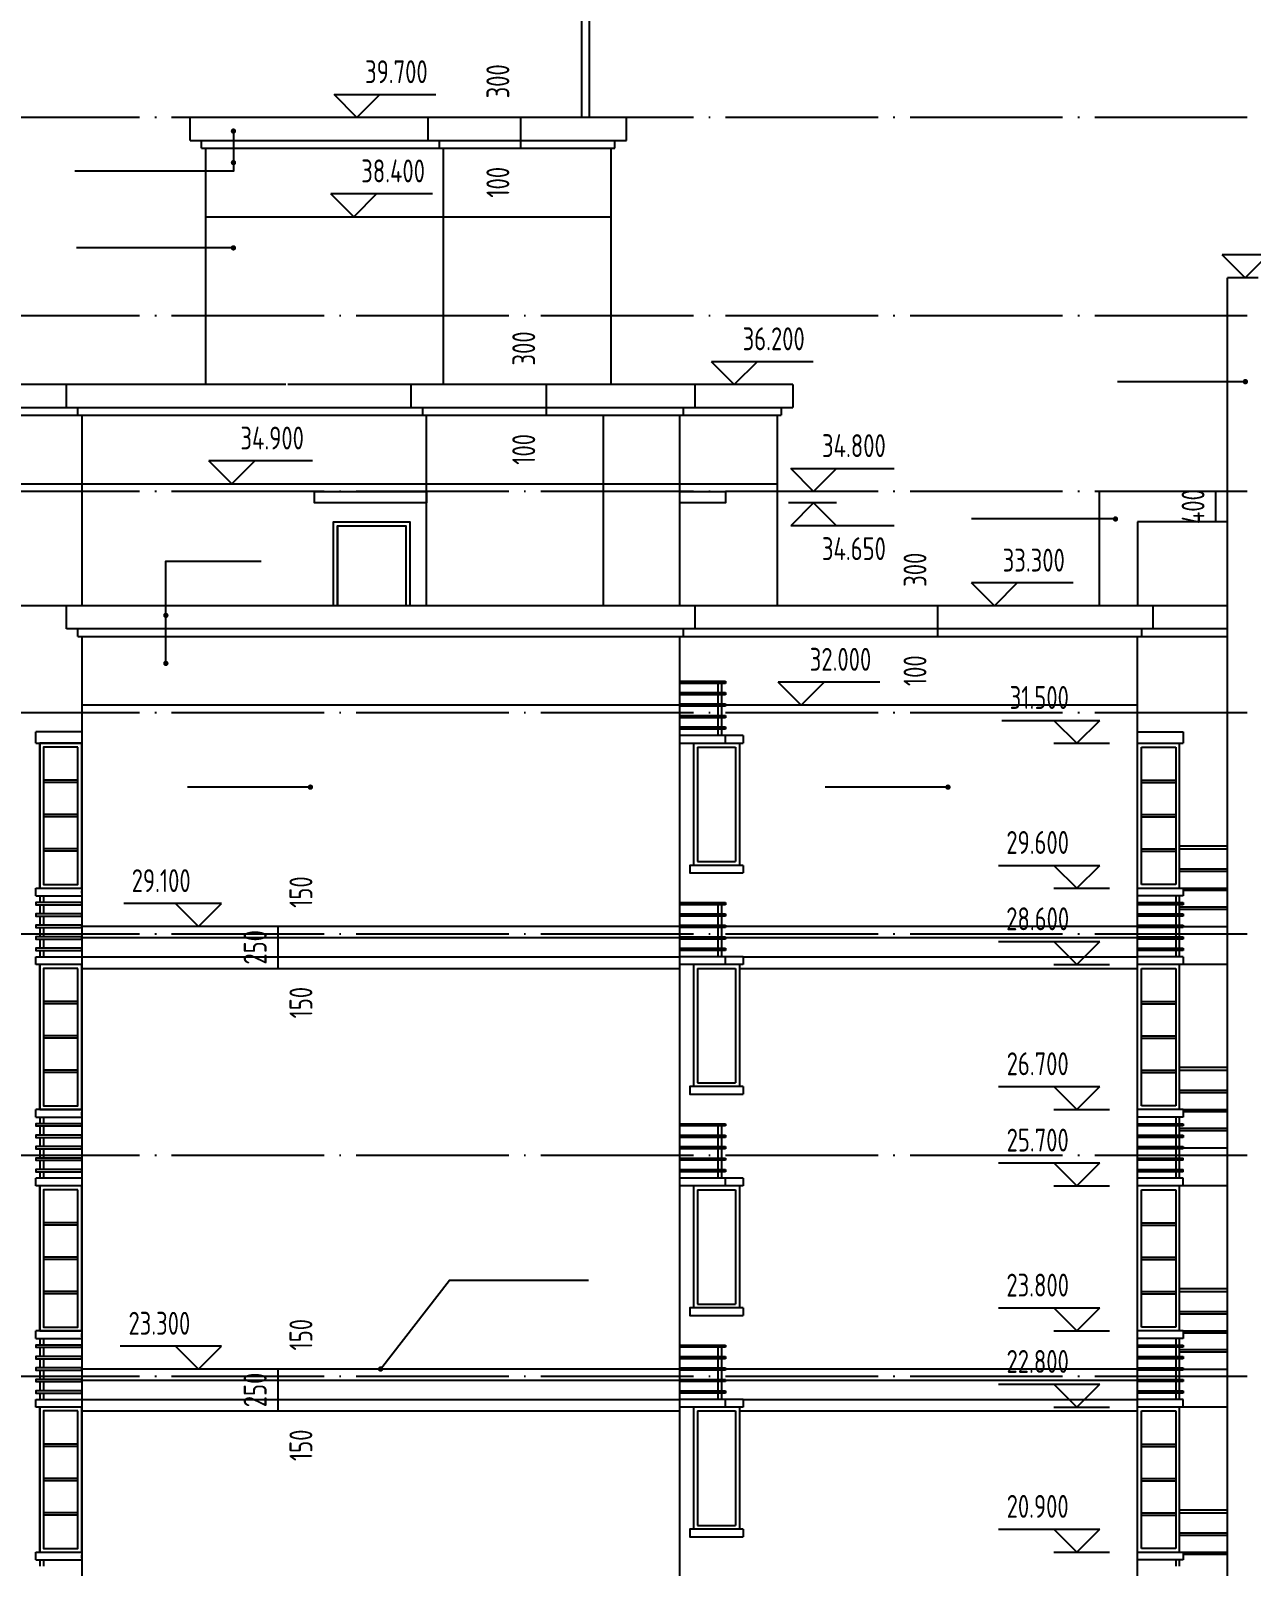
# Model space of a CAD drawing. Extents: x -726032 to 135930, y -151624 to 587044.
# Drawn here: x -468208 to -452208, y 245408 to 265529 of the extents above; entities that cross this region are included whole.
import ezdxf
from ezdxf.enums import TextEntityAlignment as Align

# ---------------------------------------------------------------- set-up
doc = ezdxf.new("R2010")
doc.units = 0
doc.header["$LTSCALE"] = 1000
doc.header["$MEASUREMENT"] = 0
doc.linetypes.add('DOTE', pattern=[2.42, 2, -0.2, 0.02, -0.2])
doc.layers.get('0').update_dxf_attribs({"linetype": 'CONTINUOUS'})
doc.layers.get('DEFPOINTS').update_dxf_attribs({"color": 1, "linetype": 'CONTINUOUS'})
for name, color, linetype in [('DOTE', 8, 'DOTE'), ('PUB_DIM', 245, 'CONTINUOUS'), ('WINDOW', 155, 'CONTINUOUS'), ('引线', 213, 'CONTINUOUS'), ('栏杆', 126, 'CONTINUOUS'), ('装饰线', 252, 'CONTINUOUS')]:
    doc.layers.add(name, color=color, linetype=linetype)
doc.styles.add('DIM_FONT', font='isocp.shx', dxfattribs={"width": 0.8})
doc.dimstyles.new('AXIS', dxfattribs={"dimtxt": 300, "dimasz": 1, "dimexe": 250, "dimexo": 300, "dimgap": 150, "dimtad": 1, "dimdec": 0, "dimzin": 0, "dimdsep": 46, "dimtxsty": 'DIM_FONT', "dimcen": 0.09, "dimse1": 1, "dimse2": 1, "dimclrt": 142, "dimadec": 0, "dimazin": 0, "dimtfac": 1, "dimtdec": 0, "dimtix": 1, "dimtmove": 2, "dimatfit": 3, "dimfxl": 1, "dimtolj": 1, "dimtzin": 0, "dimarcsym": 0})

# ---------------------------------------------------------------- blocks, each defined once
blk = doc.blocks.new('*D2894')
at = {"layer": 'DEFPOINTS', "color": 0, "transparency": 16777216}
for p in [(-464966, 253643), (-463966, 253643), (-463966, 253393)]:
    blk.add_point(p, dxfattribs=at)
at = {"layer": 'PUB_DIM', "color": 0, "lineweight": -2, "transparency": 16777216}
for p, q in [((-464966, 253644), (-464966, 253645)), ((-464966, 253393), (-464966, 253643)), ((-464966, 253392), (-464966, 253391))]:
    blk.add_line(p, q, dxfattribs=at)
at = {"layer": 'PUB_DIM', "color": 0, "transparency": 16777216}
for points in [[(-464967, 253644), (-464966, 253644), (-464966, 253643)], [(-464967, 253392), (-464966, 253392), (-464966, 253393)]]:
    blk.add_solid(points, dxfattribs=at)
at = {"layer": 'PUB_DIM', "color": 142, "transparency": 16777216, "insert": (-465266, 253518), "char_height": 300, "attachment_point": 5, "rotation": 90, "style": 'DIM_FONT'}
blk.add_mtext('\\A1;250', dxfattribs=at)
blk = doc.blocks.new('*D2895')
at = {"layer": 'DEFPOINTS', "color": 0, "transparency": 16777216}
for p in [(-464966, 253393), (-463966, 253393), (-463966, 253243)]:
    blk.add_point(p, dxfattribs=at)
at = {"layer": 'PUB_DIM', "color": 0, "lineweight": -2, "transparency": 16777216}
for p, q in [((-464966, 253394), (-464966, 253395)), ((-464966, 253243), (-464966, 253393)), ((-464966, 253242), (-464966, 253241))]:
    blk.add_line(p, q, dxfattribs=at)
at = {"layer": 'PUB_DIM', "color": 0, "transparency": 16777216}
for points in [[(-464967, 253394), (-464966, 253394), (-464966, 253393)], [(-464967, 253242), (-464966, 253242), (-464966, 253243)]]:
    blk.add_solid(points, dxfattribs=at)
at = {"layer": 'PUB_DIM', "color": 142, "transparency": 16777216, "insert": (-464666, 252793), "char_height": 300, "attachment_point": 5, "rotation": 90, "style": 'DIM_FONT'}
blk.add_mtext('\\A1;150', dxfattribs=at)
blk = doc.blocks.new('*D2896')
at = {"layer": 'DEFPOINTS', "color": 0, "transparency": 16777216}
for p in [(-464966, 253793), (-463966, 253793), (-463966, 253643)]:
    blk.add_point(p, dxfattribs=at)
at = {"layer": 'PUB_DIM', "color": 0, "lineweight": -2, "transparency": 16777216}
for p, q in [((-464966, 253794), (-464966, 253795)), ((-464966, 253643), (-464966, 253793)), ((-464966, 253642), (-464966, 253641))]:
    blk.add_line(p, q, dxfattribs=at)
at = {"layer": 'PUB_DIM', "color": 0, "transparency": 16777216}
for points in [[(-464967, 253794), (-464966, 253794), (-464966, 253793)], [(-464967, 253642), (-464966, 253642), (-464966, 253643)]]:
    blk.add_solid(points, dxfattribs=at)
at = {"layer": 'PUB_DIM', "color": 142, "transparency": 16777216, "insert": (-464666, 254242), "char_height": 300, "attachment_point": 5, "rotation": 90, "style": 'DIM_FONT'}
blk.add_mtext('\\A1;150', dxfattribs=at)
blk = doc.blocks.new('*D2897')
at = {"layer": 'DEFPOINTS', "color": 0, "transparency": 16777216}
for p in [(-464966, 247993), (-463966, 247993), (-463966, 247843)]:
    blk.add_point(p, dxfattribs=at)
at = {"layer": 'PUB_DIM', "color": 0, "lineweight": -2, "transparency": 16777216}
for p, q in [((-464966, 247994), (-464966, 247995)), ((-464966, 247843), (-464966, 247993)), ((-464966, 247842), (-464966, 247841))]:
    blk.add_line(p, q, dxfattribs=at)
at = {"layer": 'PUB_DIM', "color": 0, "transparency": 16777216}
for points in [[(-464967, 247994), (-464966, 247994), (-464966, 247993)], [(-464967, 247842), (-464966, 247842), (-464966, 247843)]]:
    blk.add_solid(points, dxfattribs=at)
at = {"layer": 'PUB_DIM', "color": 142, "transparency": 16777216, "insert": (-464666, 248442), "char_height": 300, "attachment_point": 5, "rotation": 90, "style": 'DIM_FONT'}
blk.add_mtext('\\A1;150', dxfattribs=at)
blk = doc.blocks.new('*D2898')
at = {"layer": 'DEFPOINTS', "color": 0, "transparency": 16777216}
for p in [(-464966, 247593), (-463966, 247593), (-463966, 247443)]:
    blk.add_point(p, dxfattribs=at)
at = {"layer": 'PUB_DIM', "color": 0, "lineweight": -2, "transparency": 16777216}
for p, q in [((-464966, 247594), (-464966, 247595)), ((-464966, 247443), (-464966, 247593)), ((-464966, 247442), (-464966, 247441))]:
    blk.add_line(p, q, dxfattribs=at)
at = {"layer": 'PUB_DIM', "color": 0, "transparency": 16777216}
for points in [[(-464967, 247594), (-464966, 247594), (-464966, 247593)], [(-464967, 247442), (-464966, 247442), (-464966, 247443)]]:
    blk.add_solid(points, dxfattribs=at)
at = {"layer": 'PUB_DIM', "color": 142, "transparency": 16777216, "insert": (-464666, 246993), "char_height": 300, "attachment_point": 5, "rotation": 90, "style": 'DIM_FONT'}
blk.add_mtext('\\A1;150', dxfattribs=at)
blk = doc.blocks.new('*D2899')
at = {"layer": 'DEFPOINTS', "color": 0, "transparency": 16777216}
for p in [(-464966, 247843), (-463966, 247843), (-463966, 247593)]:
    blk.add_point(p, dxfattribs=at)
at = {"layer": 'PUB_DIM', "color": 0, "lineweight": -2, "transparency": 16777216}
for p, q in [((-464966, 247844), (-464966, 247845)), ((-464966, 247593), (-464966, 247843)), ((-464966, 247592), (-464966, 247591))]:
    blk.add_line(p, q, dxfattribs=at)
at = {"layer": 'PUB_DIM', "color": 0, "transparency": 16777216}
for points in [[(-464967, 247844), (-464966, 247844), (-464966, 247843)], [(-464967, 247592), (-464966, 247592), (-464966, 247593)]]:
    blk.add_solid(points, dxfattribs=at)
at = {"layer": 'PUB_DIM', "color": 142, "transparency": 16777216, "insert": (-465266, 247718), "char_height": 300, "attachment_point": 5, "rotation": 90, "style": 'DIM_FONT'}
blk.add_mtext('\\A1;250', dxfattribs=at)
blk = doc.blocks.new('*D3116')
at = {"layer": 'DEFPOINTS', "color": 0, "transparency": 16777216}
for p in [(-457316, 257693), (-457316, 257593), (-456316, 257693)]:
    blk.add_point(p, dxfattribs=at)
at = {"layer": 'PUB_DIM', "color": 0, "lineweight": -2, "transparency": 16777216}
for p, q in [((-456316, 257694), (-456316, 257695)), ((-456316, 257593), (-456316, 257693)), ((-456316, 257592), (-456316, 257591))]:
    blk.add_line(p, q, dxfattribs=at)
at = {"layer": 'PUB_DIM', "color": 0, "transparency": 16777216}
for points in [[(-456316, 257694), (-456316, 257694), (-456316, 257693)], [(-456316, 257592), (-456316, 257592), (-456316, 257593)]]:
    blk.add_solid(points, dxfattribs=at)
at = {"layer": 'PUB_DIM', "color": 142, "transparency": 16777216, "insert": (-456616, 257143), "char_height": 300, "attachment_point": 5, "rotation": 90, "style": 'DIM_FONT'}
blk.add_mtext('\\A1;100', dxfattribs=at)
blk = doc.blocks.new('*D3117')
at = {"layer": 'DEFPOINTS', "color": 0, "transparency": 16777216}
for p in [(-457316, 257993), (-456316, 257993), (-457316, 257693)]:
    blk.add_point(p, dxfattribs=at)
at = {"layer": 'PUB_DIM', "color": 0, "lineweight": -2, "transparency": 16777216}
for p, q in [((-456316, 257994), (-456316, 257995)), ((-456316, 257693), (-456316, 257993)), ((-456316, 257692), (-456316, 257691))]:
    blk.add_line(p, q, dxfattribs=at)
at = {"layer": 'PUB_DIM', "color": 0, "transparency": 16777216}
for points in [[(-456316, 257994), (-456316, 257994), (-456316, 257993)], [(-456316, 257692), (-456316, 257692), (-456316, 257693)]]:
    blk.add_solid(points, dxfattribs=at)
at = {"layer": 'PUB_DIM', "color": 142, "transparency": 16777216, "insert": (-456616, 258466), "char_height": 300, "attachment_point": 5, "rotation": 90, "style": 'DIM_FONT'}
blk.add_mtext('\\A1;300', dxfattribs=at)
blk = doc.blocks.new('*D3118')
at = {"layer": 'DEFPOINTS', "color": 0, "transparency": 16777216}
for p in [(-462445, 260893), (-461445, 260893), (-462445, 260593)]:
    blk.add_point(p, dxfattribs=at)
at = {"layer": 'PUB_DIM', "color": 0, "lineweight": -2, "transparency": 16777216}
for p, q in [((-461445, 260894), (-461445, 260895)), ((-461445, 260593), (-461445, 260893)), ((-461445, 260592), (-461445, 260591))]:
    blk.add_line(p, q, dxfattribs=at)
at = {"layer": 'PUB_DIM', "color": 0, "transparency": 16777216}
for points in [[(-461445, 260894), (-461445, 260894), (-461445, 260893)], [(-461445, 260592), (-461445, 260592), (-461445, 260593)]]:
    blk.add_solid(points, dxfattribs=at)
at = {"layer": 'PUB_DIM', "color": 142, "transparency": 16777216, "insert": (-461745, 261366), "char_height": 300, "attachment_point": 5, "rotation": 90, "style": 'DIM_FONT'}
blk.add_mtext('\\A1;300', dxfattribs=at)
blk = doc.blocks.new('*D3119')
at = {"layer": 'DEFPOINTS', "color": 0, "transparency": 16777216}
for p in [(-462445, 260593), (-461445, 260593), (-462445, 260493)]:
    blk.add_point(p, dxfattribs=at)
at = {"layer": 'PUB_DIM', "color": 0, "lineweight": -2, "transparency": 16777216}
for p, q in [((-461445, 260594), (-461445, 260595)), ((-461445, 260493), (-461445, 260593)), ((-461445, 260492), (-461445, 260491))]:
    blk.add_line(p, q, dxfattribs=at)
at = {"layer": 'PUB_DIM', "color": 0, "transparency": 16777216}
for points in [[(-461445, 260594), (-461445, 260594), (-461445, 260593)], [(-461445, 260492), (-461445, 260492), (-461445, 260493)]]:
    blk.add_solid(points, dxfattribs=at)
at = {"layer": 'PUB_DIM', "color": 142, "transparency": 16777216, "insert": (-461745, 260043), "char_height": 300, "attachment_point": 5, "rotation": 90, "style": 'DIM_FONT'}
blk.add_mtext('\\A1;100', dxfattribs=at)
blk = doc.blocks.new('*D3120')
at = {"layer": 'DEFPOINTS', "color": 0, "transparency": 16777216}
for p in [(-462784, 264393), (-461784, 264393), (-462784, 264093)]:
    blk.add_point(p, dxfattribs=at)
at = {"layer": 'PUB_DIM', "color": 0, "lineweight": -2, "transparency": 16777216}
for p, q in [((-461784, 264394), (-461784, 264395)), ((-461784, 264093), (-461784, 264393)), ((-461784, 264092), (-461784, 264091))]:
    blk.add_line(p, q, dxfattribs=at)
at = {"layer": 'PUB_DIM', "color": 0, "transparency": 16777216}
for points in [[(-461784, 264394), (-461784, 264394), (-461784, 264393)], [(-461784, 264092), (-461784, 264092), (-461784, 264093)]]:
    blk.add_solid(points, dxfattribs=at)
at = {"layer": 'PUB_DIM', "color": 142, "transparency": 16777216, "insert": (-462084, 264866), "char_height": 300, "attachment_point": 5, "rotation": 90, "style": 'DIM_FONT'}
blk.add_mtext('\\A1;300', dxfattribs=at)
blk = doc.blocks.new('*D3121')
at = {"layer": 'DEFPOINTS', "color": 0, "transparency": 16777216}
for p in [(-462784, 264093), (-461784, 264093), (-462784, 263993)]:
    blk.add_point(p, dxfattribs=at)
at = {"layer": 'PUB_DIM', "color": 0, "lineweight": -2, "transparency": 16777216}
for p, q in [((-461784, 264094), (-461784, 264095)), ((-461784, 263993), (-461784, 264093)), ((-461784, 263992), (-461784, 263991))]:
    blk.add_line(p, q, dxfattribs=at)
at = {"layer": 'PUB_DIM', "color": 0, "transparency": 16777216}
for points in [[(-461784, 264094), (-461784, 264094), (-461784, 264093)], [(-461784, 263992), (-461784, 263992), (-461784, 263993)]]:
    blk.add_solid(points, dxfattribs=at)
at = {"layer": 'PUB_DIM', "color": 142, "transparency": 16777216, "insert": (-462084, 263543), "char_height": 300, "attachment_point": 5, "rotation": 90, "style": 'DIM_FONT'}
blk.add_mtext('\\A1;100', dxfattribs=at)
blk = doc.blocks.new('*D3125')
at = {"layer": 'DEFPOINTS', "color": 0, "transparency": 16777216}
for p in [(-453671, 259493), (-452671, 259493), (-453671, 259093)]:
    blk.add_point(p, dxfattribs=at)
at = {"layer": 'PUB_DIM', "color": 0, "lineweight": -2, "transparency": 16777216}
for p, q in [((-452671, 259494), (-452671, 259495)), ((-452671, 259093), (-452671, 259493)), ((-452671, 259092), (-452671, 259091))]:
    blk.add_line(p, q, dxfattribs=at)
at = {"layer": 'PUB_DIM', "color": 0, "transparency": 16777216}
for points in [[(-452671, 259494), (-452671, 259494), (-452671, 259493)], [(-452671, 259092), (-452671, 259092), (-452671, 259093)]]:
    blk.add_solid(points, dxfattribs=at)
at = {"layer": 'PUB_DIM', "color": 142, "transparency": 16777216, "insert": (-452971, 259293), "char_height": 300, "attachment_point": 5, "rotation": 90, "style": 'DIM_FONT'}
blk.add_mtext('\\A1;400', dxfattribs=at)

msp = doc.modelspace()

# ---------------------------------------------------------------- linework, layer by layer
for p, q in [((-460989.5, 266902.6), (-460989.5, 264392.5)), ((-460889.5, 266902.6), (-460889.5, 264392.5)), ((-460399.4, 264392.5), (-466118.9, 264392.5)), ((-466118.4, 264392.5), (-466118.9, 264392)), ((-466118.9, 264092.5), (-466118.9, 264392.5)), ((-462998.9, 264092.5), (-462998.9, 264392.5)), ((-460399.4, 264392.5), (-460398.9, 264392)), ((-460398.9, 264092.5), (-460398.9, 264392.5)), ((-466118.9, 264092.5), (-460398.9, 264092.5)), ((-465968.9, 263992.5), (-465968.9, 264092.5)), ((-462848.9, 263992.5), (-462848.9, 264092.5)), ((-460548.9, 263992.5), (-460548.9, 264092.5)), ((-465968.9, 263992.5), (-460548.9, 263992.5)), ((-465918.9, 263992.5), (-465918.9, 260892.5)), ((-462798.9, 260892.5), (-462798.9, 263992.5)), ((-460598.9, 260892.5), (-460598.9, 263992.5)), ((-452518.7, 234342.5), (-452518.7, 262292.5)), ((-452118.7, 262292.5), (-452518.7, 262292.5)), ((-464863.6, 260892.5), (-471238.9, 260892.5)), ((-467738.9, 260592.5), (-467738.9, 260892.5)), ((-458219.4, 260892.5), (-464838.9, 260892.5)), ((-463218.9, 260592.5), (-463218.9, 260892.5)), ((-459498.9, 260592.5), (-459498.9, 260892.5)), ((-458219.4, 260892.5), (-458218.9, 260892)), ((-458218.9, 260892), (-458218.9, 260592.5)), ((-471238.9, 260592.5), (-458218.9, 260592.5)), ((-467588.9, 260492.5), (-467588.9, 260592.5)), ((-463068.9, 260492.5), (-463068.9, 260592.5)), ((-459648.9, 260492.5), (-459648.9, 260592.5)), ((-458368.9, 260592.5), (-458368.9, 260492.5)), ((-471088.9, 260492.5), (-458368.9, 260492.5)), ((-467538.9, 260492.5), (-467538.9, 257992.5)), ((-463018.9, 257992.5), (-463018.9, 260492.5)), ((-460698.9, 257992.5), (-460698.9, 260492.5)), ((-459698.9, 257992.5), (-459698.9, 260492.5)), ((-458418.9, 257992.5), (-458418.9, 260492.5)), ((-454198.7, 257992.5), (-454198.7, 259492.5)), ((-452518.7, 259492.5), (-454198.7, 259492.5)), ((-453698.7, 259092.5), (-453698.7, 257992.5)), ((-452518.7, 259092.5), (-453698.7, 259092.5)), ((-452518.7, 257992.5), (-468918.9, 257992.5)), ((-467738.9, 257692.5), (-467738.9, 257992.5)), ((-459498.9, 257692.5), (-459498.9, 257992.5)), ((-453498.9, 257992.5), (-453498.9, 257692.5)), ((-452518.7, 257692.5), (-467738.9, 257692.5)), ((-467588.9, 257592.5), (-467588.9, 257692.5)), ((-467588.9, 257592.5), (-452518.7, 257592.5)), ((-467538.9, 257592.5), (-467538.9, 224242.5)), ((-459698.9, 224242.5), (-459698.9, 257592.5)), ((-459648.9, 257592.5), (-459648.9, 257692.5)), ((-453698.9, 224242.5), (-453698.9, 257592.5)), ((-453648.9, 257692.5), (-453648.9, 257592.5)), ((-467538.9, 256342.5), (-468138.9, 256342.5)), ((-468138.9, 256192.5), (-468138.9, 256342.5)), ((-468138.9, 256192.5), (-467538.9, 256192.5)), ((-458868.9, 256292.5), (-459698.9, 256292.5)), ((-459698.9, 256192.5), (-458868.9, 256192.5)), ((-459098.9, 256192.5), (-459098.9, 256292.5)), ((-458868.9, 256292.5), (-458868.9, 256192.5)), ((-453698.9, 256342.5), (-453098.9, 256342.5)), ((-453698.9, 256192.5), (-453098.9, 256192.5)), ((-453098.9, 256342.5), (-453098.9, 256192.5)), ((-458868.9, 254592.5), (-458868.9, 254492.5)), ((-468138.9, 254192.5), (-468138.9, 254292.5)), ((-468138.9, 254292.5), (-467538.9, 254292.5)), ((-453698.9, 254292.5), (-453098.9, 254292.5)), ((-453098.9, 254192.5), (-453698.9, 254192.5)), ((-453098.9, 254292.5), (-453098.9, 254192.5)), ((-453098.9, 253792.5), (-452518.7, 253792.5)), ((-468138.9, 253292.5), (-468138.9, 253392.5)), ((-468138.9, 253392.5), (-467538.9, 253392.5)), ((-458868.9, 253392.5), (-459698.9, 253392.5)), ((-459098.9, 253292.5), (-459098.9, 253392.5)), ((-458868.9, 253392.5), (-458868.9, 253292.5)), ((-453098.9, 253392.5), (-453698.9, 253392.5)), ((-453098.9, 253392.5), (-453098.9, 253292.5)), ((-467538.9, 253292.5), (-468138.9, 253292.5)), ((-452518.7, 253292.5), (-453698.9, 253292.5)), ((-458868.9, 251692.5), (-458868.9, 251592.5)), ((-468138.9, 251292.5), (-468138.9, 251392.5)), ((-467538.9, 251392.5), (-468138.9, 251392.5)), ((-453098.9, 251392.5), (-453698.9, 251392.5)), ((-453098.9, 251392.5), (-453098.9, 251292.5)), ((-468138.9, 251292.5), (-467538.9, 251292.5)), ((-453098.9, 251292.5), (-453698.9, 251292.5)), ((-453098.9, 250892.5), (-452518.7, 250892.5)), ((-468138.9, 250392.5), (-468138.9, 250492.5)), ((-467538.9, 250492.5), (-468138.9, 250492.5)), ((-468088.9, 250392.5), (-468138.9, 250392.5)), ((-458868.9, 250492.5), (-459698.9, 250492.5)), ((-458868.9, 250392.5), (-459698.9, 250392.5)), ((-459098.9, 250392.5), (-459098.9, 250492.5)), ((-458868.9, 250492.5), (-458868.9, 250392.5)), ((-453098.9, 250492.5), (-453698.9, 250492.5)), ((-452518.7, 250392.5), (-453698.9, 250392.5)), ((-453098.9, 250392.5), (-453098.9, 250492.5)), ((-458868.9, 248792.5), (-458868.9, 248692.5)), ((-467538.9, 248492.5), (-468138.9, 248492.5)), ((-468138.9, 248392.5), (-468138.9, 248492.5)), ((-468138.9, 248392.5), (-467538.9, 248392.5)), ((-453098.9, 248492.5), (-453698.9, 248492.5)), ((-453098.9, 248392.5), (-453698.9, 248392.5)), ((-453098.9, 248492.5), (-453098.9, 248392.5)), ((-453098.9, 247992.5), (-452518.7, 247992.5)), ((-468138.9, 247592.5), (-467538.9, 247592.5)), ((-468138.9, 247492.5), (-468138.9, 247592.5)), ((-458868.9, 247592.5), (-459698.9, 247592.5)), ((-459098.9, 247492.5), (-459098.9, 247592.5)), ((-458868.9, 247592.5), (-458868.9, 247492.5)), ((-453098.9, 247592.5), (-453698.9, 247592.5)), ((-453098.9, 247492.5), (-453098.9, 247592.5)), ((-467538.9, 247492.5), (-468138.9, 247492.5)), ((-458868.9, 247492.5), (-459698.9, 247492.5)), ((-452518.7, 247492.5), (-453698.9, 247492.5)), ((-458868.9, 245892.5), (-458868.9, 245792.5)), ((-468138.9, 245492.5), (-468138.9, 245592.5)), ((-468138.9, 245492.5), (-467538.9, 245492.5)), ((-453698.9, 245592.5), (-453098.9, 245592.5)), ((-453098.9, 245492.5), (-453698.9, 245492.5)), ((-453098.9, 245592.5), (-453098.9, 245492.5))]:
    msp.add_line(p, q)
at = {"color": 146}
for p, q in [((-458868.9, 253292.5), (-459698.9, 253292.5)), ((-468138.9, 245592.5), (-467538.9, 245592.5))]:
    msp.add_line(p, q, dxfattribs=at)
msp.add_lwpolyline([(-463018.9, 259342.5), (-464486.4, 259342.5), (-464486.4, 259492.5), (-463018.9, 259492.5)], close=True)
for points in [[(-459698.9, 259492.5), (-459098.9, 259492.5), (-459098.9, 259342.5), (-459698.9, 259342.5)], [(-458868.9, 254592.5), (-459568.9, 254592.5), (-459568.9, 254492.5), (-458868.9, 254492.5)], [(-467538.9, 254227.2), (-467538.9, 254257.2)], [(-458868.9, 251692.5), (-459568.9, 251692.5), (-459568.9, 251592.5), (-458868.9, 251592.5)], [(-467538.9, 251327.2), (-467538.9, 251357.2)], [(-467538.9, 251312.5), (-467538.9, 251342.5)], [(-458868.9, 248792.5), (-459568.9, 248792.5), (-459568.9, 248692.5), (-458868.9, 248692.5)], [(-467538.9, 248427.2), (-467538.9, 248457.2)], [(-467538.9, 248412.5), (-467538.9, 248442.5)], [(-458868.9, 245892.5), (-459568.9, 245892.5), (-459568.9, 245792.5), (-458868.9, 245792.5)], [(-467538.9, 245527.2), (-467538.9, 245557.2)], [(-467538.9, 245512.5), (-467538.9, 245542.5)]]:
    msp.add_lwpolyline(points)
at = {"layer": 'DOTE'}
for p, q in [((-447420.9, 264392.5), (-476277.6, 264392.5)), ((-447420.9, 261792.5), (-476277.6, 261792.5)), ((-447420.9, 259492.5), (-476277.6, 259492.5)), ((-447420.9, 256592.5), (-476277.6, 256592.5)), ((-447420.9, 253692.5), (-476277.6, 253692.5)), ((-447420.9, 250792.5), (-476277.6, 250792.5)), ((-447420.9, 247892.5), (-476277.6, 247892.5))]:
    msp.add_line(p, q, dxfattribs=at)
at = {"layer": 'PUB_DIM'}
for p, q in [((-464231, 264692.5), (-462898, 264692.5)), ((-463931, 264392.5), (-464231, 264692.5)), ((-463631, 264692.5), (-463931, 264392.5)), ((-463974.2, 263092.5), (-464274.2, 263392.5)), ((-462941.2, 263392.5), (-464274.2, 263392.5)), ((-463674.2, 263392.5), (-463974.2, 263092.5)), ((-451255.7, 262592.5), (-452587.9, 262592.5)), ((-452287.9, 262292.5), (-452587.9, 262592.5)), ((-451987.9, 262592.5), (-452287.9, 262292.5)), ((-457952.5, 261192.5), (-459284.7, 261192.5)), ((-458984.7, 260892.5), (-459284.7, 261192.5)), ((-458684.7, 261192.5), (-458984.7, 260892.5)), ((-464514.1, 259892.5), (-465871.2, 259892.5)), ((-465571.2, 259592.5), (-465871.2, 259892.5)), ((-465271.2, 259892.5), (-465571.2, 259592.5)), ((-457945.2, 259492.5), (-458245.2, 259792.5)), ((-458245.2, 259792.5), (-456889, 259792.5)), ((-457645.2, 259792.5), (-457945.2, 259492.5)), ((-457645.2, 259492.5), (-458274.4, 259492.5)), ((-457645.2, 259342.5), (-458274.4, 259342.5)), ((-457945.2, 259342.5), (-458245.2, 259042.5)), ((-457645.2, 259042.5), (-457945.2, 259342.5)), ((-456889, 259042.5), (-458245.2, 259042.5)), ((-454543.1, 258292.5), (-455875.3, 258292.5)), ((-455575.3, 257992.5), (-455875.3, 258292.5)), ((-455275.3, 258292.5), (-455575.3, 257992.5)), ((-457076.7, 256992.5), (-458408.9, 256992.5)), ((-458108.9, 256692.5), (-458408.9, 256992.5)), ((-457808.9, 256992.5), (-458108.9, 256692.5)), ((-455479.1, 256492.5), (-454194.9, 256492.5)), ((-454794.9, 256492.5), (-454494.9, 256192.5)), ((-454494.9, 256192.5), (-454194.9, 256492.5)), ((-454794.9, 256192.5), (-454067.8, 256192.5)), ((-455521.8, 254592.5), (-454194.9, 254592.5)), ((-454794.9, 254592.5), (-454494.9, 254292.5)), ((-454494.9, 254292.5), (-454194.9, 254592.5)), ((-454794.9, 254292.5), (-454067.8, 254292.5)), ((-465708.3, 254092.5), (-466987.3, 254092.5)), ((-466308.3, 254092.5), (-466008.3, 253792.5)), ((-466008.3, 253792.5), (-465708.3, 254092.5)), ((-455521, 253592.5), (-454194.9, 253592.5)), ((-454794.9, 253592.5), (-454494.9, 253292.5)), ((-454494.9, 253292.5), (-454194.9, 253592.5)), ((-454794.9, 253292.5), (-454067.8, 253292.5)), ((-455521, 251692.5), (-454194.9, 251692.5)), ((-454794.9, 251692.5), (-454494.9, 251392.5)), ((-454494.9, 251392.5), (-454194.9, 251692.5)), ((-454794.9, 251392.5), (-454067.8, 251392.5)), ((-455521, 250692.5), (-454194.9, 250692.5)), ((-454794.9, 250692.5), (-454494.9, 250392.5)), ((-454494.9, 250392.5), (-454194.9, 250692.5)), ((-454794.9, 250392.5), (-454067.8, 250392.5)), ((-455521, 248792.5), (-454194.9, 248792.5)), ((-454794.9, 248792.5), (-454494.9, 248492.5)), ((-454494.9, 248492.5), (-454194.9, 248792.5)), ((-454794.9, 248492.5), (-454067.8, 248492.5)), ((-465708.3, 248292.5), (-467034.4, 248292.5)), ((-466308.3, 248292.5), (-466008.3, 247992.5)), ((-466008.3, 247992.5), (-465708.3, 248292.5)), ((-455521, 247792.5), (-454194.9, 247792.5)), ((-454794.9, 247792.5), (-454494.9, 247492.5)), ((-454494.9, 247492.5), (-454194.9, 247792.5)), ((-454794.9, 247492.5), (-454067.8, 247492.5)), ((-455521.8, 245892.5), (-454194.9, 245892.5)), ((-454794.9, 245892.5), (-454494.9, 245592.5)), ((-454494.9, 245592.5), (-454194.9, 245892.5)), ((-454794.9, 245592.5), (-454067.8, 245592.5))]:
    msp.add_line(p, q, dxfattribs=at)
at = {"layer": 'WINDOW'}
for p, q in [((-464188.6, 259042.5), (-464188.6, 257992.5)), ((-468088.9, 254292.5), (-468088.9, 256192.5)), ((-459518.9, 256192.5), (-459518.9, 254592.5)), ((-458918.9, 256192.5), (-458918.9, 254592.5)), ((-453148.9, 254292.5), (-453148.9, 256192.5)), ((-459468.9, 256142.5), (-458968.9, 256142.5)), ((-459468.9, 256142.5), (-459468.9, 254642.5)), ((-458968.9, 256142.5), (-458968.9, 254642.5)), ((-453648.9, 254342.5), (-453648.9, 256142.5)), ((-453648.9, 256142.5), (-453198.9, 256142.5)), ((-453198.9, 256142.5), (-453198.9, 254342.5)), ((-467588.9, 255707.5), (-468038.9, 255707.5)), ((-467588.9, 255677.5), (-468038.9, 255677.5)), ((-453648.9, 255707.5), (-453198.9, 255707.5)), ((-453648.9, 255677.5), (-453198.9, 255677.5)), ((-467588.9, 255257.5), (-468038.9, 255257.5)), ((-467588.9, 255227.5), (-468038.9, 255227.5)), ((-453648.9, 255257.5), (-453198.9, 255257.5)), ((-453648.9, 255227.5), (-453198.9, 255227.5)), ((-467588.9, 254807.5), (-468038.9, 254807.5)), ((-467588.9, 254777.5), (-468038.9, 254777.5)), ((-453648.9, 254807.5), (-453198.9, 254807.5)), ((-453648.9, 254777.5), (-453198.9, 254777.5)), ((-459468.9, 254642.5), (-458968.9, 254642.5)), ((-453198.9, 254342.5), (-453648.9, 254342.5)), ((-468088.9, 251392.5), (-468088.9, 253292.5)), ((-459518.9, 253292.5), (-459518.9, 251692.5)), ((-459468.9, 253242.5), (-458968.9, 253242.5)), ((-459468.9, 253242.5), (-459468.9, 251742.5)), ((-458968.9, 253242.5), (-458968.9, 251742.5)), ((-458918.9, 253292.5), (-458918.9, 251692.5)), ((-453648.9, 251442.5), (-453648.9, 253242.5)), ((-453648.9, 253242.5), (-453198.9, 253242.5)), ((-453198.9, 253242.5), (-453198.9, 251442.5)), ((-453148.9, 251392.5), (-453148.9, 253292.5)), ((-467588.9, 252807.5), (-468038.9, 252807.5)), ((-467588.9, 252777.5), (-468038.9, 252777.5)), ((-453648.9, 252807.5), (-453198.9, 252807.5)), ((-453648.9, 252777.5), (-453198.9, 252777.5)), ((-467588.9, 252357.5), (-468038.9, 252357.5)), ((-453648.9, 252357.5), (-453198.9, 252357.5)), ((-467588.9, 252327.5), (-468038.9, 252327.5)), ((-453648.9, 252327.5), (-453198.9, 252327.5)), ((-467588.9, 251907.5), (-468038.9, 251907.5)), ((-467588.9, 251877.5), (-468038.9, 251877.5)), ((-459468.9, 251742.5), (-458968.9, 251742.5)), ((-453648.9, 251907.5), (-453198.9, 251907.5)), ((-453648.9, 251877.5), (-453198.9, 251877.5)), ((-453148.9, 251392.5), (-453698.9, 251392.5)), ((-453198.9, 251442.5), (-453648.9, 251442.5)), ((-468088.9, 248492.5), (-468088.9, 250392.5)), ((-459518.9, 250392.5), (-459518.9, 248792.5)), ((-459468.9, 250342.5), (-458968.9, 250342.5)), ((-459468.9, 250342.5), (-459468.9, 248842.5)), ((-458968.9, 250342.5), (-458968.9, 248842.5)), ((-458918.9, 250392.5), (-458918.9, 248792.5)), ((-453648.9, 250342.5), (-453198.9, 250342.5)), ((-453648.9, 248542.5), (-453648.9, 250342.5)), ((-453198.9, 250342.5), (-453198.9, 248542.5)), ((-453148.9, 248492.5), (-453148.9, 250392.5)), ((-467588.9, 249907.5), (-468038.9, 249907.5)), ((-467588.9, 249877.5), (-468038.9, 249877.5)), ((-453648.9, 249907.5), (-453198.9, 249907.5)), ((-453648.9, 249877.5), (-453198.9, 249877.5)), ((-467588.9, 249457.5), (-468038.9, 249457.5)), ((-467588.9, 249427.5), (-468038.9, 249427.5)), ((-453648.9, 249457.5), (-453198.9, 249457.5)), ((-453648.9, 249427.5), (-453198.9, 249427.5)), ((-467588.9, 249007.5), (-468038.9, 249007.5)), ((-467588.9, 248977.5), (-468038.9, 248977.5)), ((-453648.9, 249007.5), (-453198.9, 249007.5)), ((-453648.9, 248977.5), (-453198.9, 248977.5)), ((-459468.9, 248842.5), (-458968.9, 248842.5)), ((-453198.9, 248542.5), (-453648.9, 248542.5)), ((-453148.9, 248492.5), (-453698.9, 248492.5)), ((-468088.9, 245592.5), (-468088.9, 247492.5)), ((-459518.9, 247492.5), (-459518.9, 245892.5)), ((-459468.9, 247442.5), (-459468.9, 245942.5)), ((-459468.9, 247442.5), (-458968.9, 247442.5)), ((-458968.9, 247442.5), (-458968.9, 245942.5)), ((-458918.9, 247492.5), (-458918.9, 245892.5)), ((-453648.9, 245642.5), (-453648.9, 247442.5)), ((-453648.9, 247442.5), (-453198.9, 247442.5)), ((-453198.9, 247442.5), (-453198.9, 245642.5)), ((-453148.9, 245592.5), (-453148.9, 247492.5)), ((-467588.9, 247007.5), (-468038.9, 247007.5)), ((-467588.9, 246977.5), (-468038.9, 246977.5)), ((-453648.9, 247007.5), (-453198.9, 247007.5)), ((-453648.9, 246977.5), (-453198.9, 246977.5)), ((-467588.9, 246557.5), (-468038.9, 246557.5)), ((-467588.9, 246527.5), (-468038.9, 246527.5)), ((-453648.9, 246557.5), (-453198.9, 246557.5)), ((-453648.9, 246527.5), (-453198.9, 246527.5)), ((-467588.9, 246107.5), (-468038.9, 246107.5)), ((-453648.9, 246107.5), (-453198.9, 246107.5)), ((-467588.9, 246077.5), (-468038.9, 246077.5)), ((-459468.9, 245942.5), (-458968.9, 245942.5)), ((-453648.9, 246077.5), (-453198.9, 246077.5)), ((-453198.9, 245642.5), (-453648.9, 245642.5))]:
    msp.add_line(p, q, dxfattribs=at)
for points in [[(-464238.6, 257992.5), (-464238.6, 259092.5), (-463238.6, 259092.5), (-463238.6, 257992.5)], [(-464188.6, 257992.5), (-464188.6, 259042.5), (-463288.6, 259042.5), (-463288.6, 257992.5)]]:
    msp.add_lwpolyline(points, dxfattribs=at)
for points in [[(-467538.9, 256192.5), (-468088.9, 256192.5), (-468088.9, 254292.5), (-467538.9, 254292.5)], [(-467588.9, 256142.5), (-468038.9, 256142.5), (-468038.9, 254342.5), (-467588.9, 254342.5)], [(-467538.9, 253292.5), (-468088.9, 253292.5), (-468088.9, 251392.5), (-467538.9, 251392.5)], [(-467588.9, 253242.5), (-468038.9, 253242.5), (-468038.9, 251442.5), (-467588.9, 251442.5)], [(-467538.9, 250392.5), (-468088.9, 250392.5), (-468088.9, 248492.5), (-467538.9, 248492.5)], [(-467588.9, 250342.5), (-468038.9, 250342.5), (-468038.9, 248542.5), (-467588.9, 248542.5)], [(-467538.9, 247492.5), (-468088.9, 247492.5), (-468088.9, 245592.5), (-467538.9, 245592.5)], [(-467588.9, 247442.5), (-468038.9, 247442.5), (-468038.9, 245642.5), (-467588.9, 245642.5)]]:
    msp.add_lwpolyline(points, close=True, dxfattribs=at)
at = {"layer": '引线'}
for p, q in [((-465551, 262683.7), (-467609.9, 262683.7)), ((-452285.4, 260930.6), (-453960.3, 260930.6)), ((-453988.2, 259131.4), (-455875.4, 259131.4)), ((-464541.6, 255617.3), (-466150.8, 255617.3)), ((-456184.5, 255617.3), (-457793.7, 255617.3))]:
    msp.add_line(p, q, dxfattribs=at)
for points in [[(-465550.3, 264214.2), (-465550.3, 263686.8), (-467628, 263686.8)], [(-466436.6, 257239.2), (-466436.6, 258577.9), (-465186.6, 258577.9)], [(-463622, 247992.5), (-462720.4, 249156), (-460897.1, 249156)]]:
    msp.add_lwpolyline(points, dxfattribs=at)
at = {"layer": '引线', "const_width": 34.8}
for points in [[(-465532.6, 264214.2, -1), (-465567.9, 264214.2, -1)], [(-465532.6, 263800.8, -1), (-465567.9, 263800.8, -1)], [(-465533.3, 262683.7, -1), (-465568.6, 262683.7, -1)], [(-452303, 260930.6, 1), (-452267.8, 260930.6, 1)], [(-454005.8, 259131.4, 1), (-453970.6, 259131.4, 1)], [(-466454.2, 257867.9, 1), (-466419, 257867.9, 1)], [(-466454.2, 257239.2, 1), (-466419, 257239.2, 1)], [(-464559.2, 255617.3, 1), (-464523.9, 255617.3, 1)], [(-456202.1, 255617.3, 1), (-456166.8, 255617.3, 1)], [(-463639.6, 247992.5, 1), (-463604.4, 247992.5, 1)]]:
    msp.add_lwpolyline(points, format="xyb", close=True, dxfattribs=at)
at = {"layer": '栏杆'}
for p, q in [((-459698.9, 257007.2), (-459098.9, 257007.2)), ((-459098.9, 256977.2), (-459698.9, 256977.2)), ((-459198.9, 256977.2), (-459198.9, 256857.2)), ((-459148.9, 256857.2), (-459148.9, 256977.2)), ((-459098.9, 257007.2), (-459098.9, 256977.2)), ((-459698.9, 256857.2), (-459098.9, 256857.2)), ((-459098.9, 256827.2), (-459698.9, 256827.2)), ((-459198.9, 256827.2), (-459198.9, 256707.2)), ((-459148.9, 256707.2), (-459148.9, 256827.2)), ((-459098.9, 256857.2), (-459098.9, 256827.2)), ((-459698.9, 256707.2), (-459098.9, 256707.2)), ((-459098.9, 256677.2), (-459698.9, 256677.2)), ((-459698.9, 256557.2), (-459098.9, 256557.2)), ((-459198.9, 256677.2), (-459198.9, 256557.2)), ((-459148.9, 256557.2), (-459148.9, 256677.2)), ((-459098.9, 256707.2), (-459098.9, 256677.2)), ((-459098.9, 256557.2), (-459098.9, 256527.2)), ((-459098.9, 256527.2), (-459698.9, 256527.2)), ((-459698.9, 256407.2), (-459098.9, 256407.2)), ((-459098.9, 256377.2), (-459698.9, 256377.2)), ((-459198.9, 256527.2), (-459198.9, 256407.2)), ((-459198.9, 256377.2), (-459198.9, 256292.5)), ((-459148.9, 256407.2), (-459148.9, 256527.2)), ((-459148.9, 256292.5), (-459148.9, 256377.2)), ((-459098.9, 256407.2), (-459098.9, 256377.2)), ((-452518.7, 254842.5), (-453148.9, 254842.5)), ((-452518.7, 254802.5), (-453148.9, 254802.5)), ((-452518.7, 254542.5), (-453148.9, 254542.5)), ((-452518.7, 254512.5), (-453148.9, 254512.5)), ((-468138.9, 254192.5), (-467538.9, 254192.5)), ((-468088.9, 254192.5), (-468088.9, 254107.8)), ((-468038.9, 254192.5), (-468038.9, 254107.8)), ((-453198.9, 254192.5), (-453198.9, 254107.8)), ((-453148.9, 254107.8), (-453148.9, 254192.5)), ((-453098.9, 254292.5), (-452518.7, 254292.5)), ((-452518.7, 254262.5), (-453098.9, 254262.5)), ((-468088.9, 254077.2), (-468088.9, 253957.2)), ((-468038.9, 254077.2), (-468038.9, 253957.2)), ((-459698.9, 254107.2), (-459098.9, 254107.2)), ((-459098.9, 254077.2), (-459698.9, 254077.2)), ((-459698.9, 253957.2), (-459098.9, 253957.2)), ((-459198.9, 254077.2), (-459198.9, 253957.2)), ((-459148.9, 253957.2), (-459148.9, 254077.2)), ((-459098.9, 254107.2), (-459098.9, 254077.2)), ((-459098.9, 253957.2), (-459098.9, 253927.2)), ((-453698.9, 254107.2), (-453098.9, 254107.2)), ((-453098.9, 254077.2), (-453698.9, 254077.2)), ((-453698.9, 253957.2), (-453098.9, 253957.2)), ((-453198.9, 254077.2), (-453198.9, 253957.2)), ((-453148.9, 253957.2), (-453148.9, 254077.2)), ((-452518.7, 254042.5), (-453148.9, 254042.5)), ((-452518.7, 254012.5), (-453148.9, 254012.5)), ((-453098.9, 254107.2), (-453098.9, 254077.2)), ((-453098.9, 253957.2), (-453098.9, 253927.2)), ((-468088.9, 253927.2), (-468088.9, 253807.2)), ((-468088.9, 253777.2), (-468088.9, 253657.2)), ((-468038.9, 253927.2), (-468038.9, 253807.2)), ((-468038.9, 253777.2), (-468038.9, 253657.2)), ((-459098.9, 253927.2), (-459698.9, 253927.2)), ((-459698.9, 253807.2), (-459098.9, 253807.2)), ((-459098.9, 253777.2), (-459698.9, 253777.2)), ((-459198.9, 253927.2), (-459198.9, 253807.2)), ((-459198.9, 253777.2), (-459198.9, 253657.2)), ((-459148.9, 253807.2), (-459148.9, 253927.2)), ((-459148.9, 253657.2), (-459148.9, 253777.2)), ((-459098.9, 253807.2), (-459098.9, 253777.2)), ((-453098.9, 253927.2), (-453698.9, 253927.2)), ((-453698.9, 253807.2), (-453098.9, 253807.2)), ((-453098.9, 253777.2), (-453698.9, 253777.2)), ((-453198.9, 253927.2), (-453198.9, 253807.2)), ((-453198.9, 253777.2), (-453198.9, 253657.2)), ((-453148.9, 253807.2), (-453148.9, 253927.2)), ((-453148.9, 253657.2), (-453148.9, 253777.2)), ((-453098.9, 253807.2), (-453098.9, 253777.2)), ((-468088.9, 253627.2), (-468088.9, 253507.2)), ((-468038.9, 253627.2), (-468038.9, 253507.2)), ((-459698.9, 253657.2), (-459098.9, 253657.2)), ((-459098.9, 253627.2), (-459698.9, 253627.2)), ((-459198.9, 253627.2), (-459198.9, 253507.2)), ((-459148.9, 253507.2), (-459148.9, 253627.2)), ((-459098.9, 253657.2), (-459098.9, 253627.2)), ((-453698.9, 253657.2), (-453098.9, 253657.2)), ((-453098.9, 253627.2), (-453698.9, 253627.2)), ((-453198.9, 253627.2), (-453198.9, 253507.2)), ((-453148.9, 253507.2), (-453148.9, 253627.2)), ((-453098.9, 253657.2), (-453098.9, 253627.2)), ((-468088.9, 253477.2), (-468088.9, 253392.5)), ((-468038.9, 253477.2), (-468038.9, 253392.5)), ((-459698.9, 253507.2), (-459098.9, 253507.2)), ((-459098.9, 253477.2), (-459698.9, 253477.2)), ((-459198.9, 253477.2), (-459198.9, 253392.5)), ((-459148.9, 253392.5), (-459148.9, 253477.2)), ((-459098.9, 253507.2), (-459098.9, 253477.2)), ((-453698.9, 253507.2), (-453098.9, 253507.2)), ((-453098.9, 253477.2), (-453698.9, 253477.2)), ((-453198.9, 253477.2), (-453198.9, 253392.5)), ((-453148.9, 253392.5), (-453148.9, 253477.2)), ((-453098.9, 253507.2), (-453098.9, 253477.2)), ((-452518.7, 251942.5), (-453148.9, 251942.5)), ((-452518.7, 251902.5), (-453148.9, 251902.5)), ((-452518.7, 251642.5), (-453148.9, 251642.5)), ((-452518.7, 251612.5), (-453148.9, 251612.5)), ((-453098.9, 251392.5), (-452518.7, 251392.5)), ((-452518.7, 251362.5), (-453098.9, 251362.5)), ((-468088.9, 251292.5), (-468088.9, 251207.8)), ((-468088.9, 251177.2), (-468088.9, 251057.2)), ((-468038.9, 251292.5), (-468038.9, 251207.8)), ((-468038.9, 251177.2), (-468038.9, 251057.2)), ((-459698.9, 251207.2), (-459098.9, 251207.2)), ((-459098.9, 251177.2), (-459698.9, 251177.2)), ((-459198.9, 251177.2), (-459198.9, 251057.2)), ((-459148.9, 251057.2), (-459148.9, 251177.2)), ((-459098.9, 251207.2), (-459098.9, 251177.2)), ((-453698.9, 251207.2), (-453098.9, 251207.2)), ((-453098.9, 251177.2), (-453698.9, 251177.2)), ((-453198.9, 251292.5), (-453198.9, 251207.8)), ((-453198.9, 251177.2), (-453198.9, 251057.2)), ((-453148.9, 251207.8), (-453148.9, 251292.5)), ((-453148.9, 251057.2), (-453148.9, 251177.2)), ((-452518.7, 251142.5), (-453148.9, 251142.5)), ((-453098.9, 251207.2), (-453098.9, 251177.2)), ((-468088.9, 251027.2), (-468088.9, 250907.2)), ((-468038.9, 251027.2), (-468038.9, 250907.2)), ((-459698.9, 251057.2), (-459098.9, 251057.2)), ((-459098.9, 251027.2), (-459698.9, 251027.2)), ((-459198.9, 251027.2), (-459198.9, 250907.2)), ((-459148.9, 250907.2), (-459148.9, 251027.2)), ((-459098.9, 251057.2), (-459098.9, 251027.2)), ((-453698.9, 251057.2), (-453098.9, 251057.2)), ((-453098.9, 251027.2), (-453698.9, 251027.2)), ((-453198.9, 251027.2), (-453198.9, 250907.2)), ((-452518.7, 251112.5), (-453148.9, 251112.5)), ((-453148.9, 250907.2), (-453148.9, 251027.2)), ((-453098.9, 251057.2), (-453098.9, 251027.2)), ((-468088.9, 250877.2), (-468088.9, 250757.2)), ((-468088.9, 250727.2), (-468088.9, 250607.2)), ((-468038.9, 250877.2), (-468038.9, 250757.2)), ((-468038.9, 250727.2), (-468038.9, 250607.2)), ((-459698.9, 250907.2), (-459098.9, 250907.2)), ((-459098.9, 250877.2), (-459698.9, 250877.2)), ((-459698.9, 250757.2), (-459098.9, 250757.2)), ((-459098.9, 250727.2), (-459698.9, 250727.2)), ((-459198.9, 250877.2), (-459198.9, 250757.2)), ((-459198.9, 250727.2), (-459198.9, 250607.2)), ((-459148.9, 250757.2), (-459148.9, 250877.2)), ((-459148.9, 250607.2), (-459148.9, 250727.2)), ((-459098.9, 250907.2), (-459098.9, 250877.2)), ((-459098.9, 250757.2), (-459098.9, 250727.2)), ((-453698.9, 250907.2), (-453098.9, 250907.2)), ((-453098.9, 250877.2), (-453698.9, 250877.2)), ((-453698.9, 250757.2), (-453098.9, 250757.2)), ((-453098.9, 250727.2), (-453698.9, 250727.2)), ((-453198.9, 250877.2), (-453198.9, 250757.2)), ((-453198.9, 250727.2), (-453198.9, 250607.2)), ((-453148.9, 250757.2), (-453148.9, 250877.2)), ((-453148.9, 250607.2), (-453148.9, 250727.2)), ((-453098.9, 250907.2), (-453098.9, 250877.2)), ((-453098.9, 250727.2), (-453098.9, 250757.2)), ((-468088.9, 250577.2), (-468088.9, 250492.5)), ((-468038.9, 250577.2), (-468038.9, 250492.5)), ((-459698.9, 250607.2), (-459098.9, 250607.2)), ((-459098.9, 250577.2), (-459698.9, 250577.2)), ((-459198.9, 250577.2), (-459198.9, 250492.5)), ((-459148.9, 250492.5), (-459148.9, 250577.2)), ((-459098.9, 250607.2), (-459098.9, 250577.2)), ((-453698.9, 250607.2), (-453098.9, 250607.2)), ((-453098.9, 250577.2), (-453698.9, 250577.2)), ((-453198.9, 250577.2), (-453198.9, 250492.5)), ((-453148.9, 250492.5), (-453148.9, 250577.2)), ((-453098.9, 250577.2), (-453098.9, 250607.2)), ((-452518.7, 249042.5), (-453148.9, 249042.5)), ((-452518.7, 249002.5), (-453148.9, 249002.5)), ((-452518.7, 248742.5), (-453148.9, 248742.5)), ((-452518.7, 248712.5), (-453148.9, 248712.5)), ((-468088.9, 248392.5), (-468088.9, 248307.8)), ((-468038.9, 248392.5), (-468038.9, 248307.8)), ((-459698.9, 248307.2), (-459098.9, 248307.2)), ((-459098.9, 248307.2), (-459098.9, 248277.2)), ((-453698.9, 248307.2), (-453098.9, 248307.2)), ((-453198.9, 248392.5), (-453198.9, 248307.8)), ((-453148.9, 248307.8), (-453148.9, 248392.5)), ((-453098.9, 248492.5), (-452518.7, 248492.5)), ((-452518.7, 248462.5), (-453098.9, 248462.5)), ((-453098.9, 248307.2), (-453098.9, 248277.2)), ((-468088.9, 248277.2), (-468088.9, 248157.2)), ((-468088.9, 248127.2), (-468088.9, 248007.2)), ((-468038.9, 248277.2), (-468038.9, 248157.2)), ((-468038.9, 248127.2), (-468038.9, 248007.2)), ((-459098.9, 248277.2), (-459698.9, 248277.2)), ((-459698.9, 248157.2), (-459098.9, 248157.2)), ((-459098.9, 248127.2), (-459698.9, 248127.2)), ((-459198.9, 248277.2), (-459198.9, 248157.2)), ((-459198.9, 248127.2), (-459198.9, 248007.2)), ((-459148.9, 248157.2), (-459148.9, 248277.2)), ((-459148.9, 248007.2), (-459148.9, 248127.2)), ((-459098.9, 248157.2), (-459098.9, 248127.2)), ((-453098.9, 248277.2), (-453698.9, 248277.2)), ((-453698.9, 248157.2), (-453098.9, 248157.2)), ((-453098.9, 248127.2), (-453698.9, 248127.2)), ((-453198.9, 248277.2), (-453198.9, 248157.2)), ((-453198.9, 248127.2), (-453198.9, 248007.2)), ((-453148.9, 248157.2), (-453148.9, 248277.2)), ((-452518.7, 248242.5), (-453148.9, 248242.5)), ((-452518.7, 248212.5), (-453148.9, 248212.5)), ((-453148.9, 248007.2), (-453148.9, 248127.2)), ((-453098.9, 248157.2), (-453098.9, 248127.2)), ((-468088.9, 247977.2), (-468088.9, 247857.2)), ((-468038.9, 247977.2), (-468038.9, 247857.2)), ((-459698.9, 248007.2), (-459098.9, 248007.2)), ((-459098.9, 247977.2), (-459698.9, 247977.2)), ((-459198.9, 247977.2), (-459198.9, 247857.2)), ((-459148.9, 247857.2), (-459148.9, 247977.2)), ((-459098.9, 248007.2), (-459098.9, 247977.2)), ((-453698.9, 248007.2), (-453098.9, 248007.2)), ((-453098.9, 247977.2), (-453698.9, 247977.2)), ((-453198.9, 247977.2), (-453198.9, 247857.2)), ((-453148.9, 247857.2), (-453148.9, 247977.2)), ((-453098.9, 248007.2), (-453098.9, 247977.2)), ((-468088.9, 247827.2), (-468088.9, 247707.2)), ((-468038.9, 247827.2), (-468038.9, 247707.2)), ((-459698.9, 247857.2), (-459098.9, 247857.2)), ((-459098.9, 247827.2), (-459698.9, 247827.2)), ((-459698.9, 247707.2), (-459098.9, 247707.2)), ((-459198.9, 247827.2), (-459198.9, 247707.2)), ((-459148.9, 247707.2), (-459148.9, 247827.2)), ((-459098.9, 247857.2), (-459098.9, 247827.2)), ((-459098.9, 247707.2), (-459098.9, 247677.2)), ((-453698.9, 247857.2), (-453098.9, 247857.2)), ((-453098.9, 247827.2), (-453698.9, 247827.2)), ((-453698.9, 247707.2), (-453098.9, 247707.2)), ((-453198.9, 247827.2), (-453198.9, 247707.2)), ((-453148.9, 247707.2), (-453148.9, 247827.2)), ((-453098.9, 247857.2), (-453098.9, 247827.2)), ((-453098.9, 247707.2), (-453098.9, 247677.2)), ((-468088.9, 247677.2), (-468088.9, 247592.5)), ((-468038.9, 247677.2), (-468038.9, 247592.5)), ((-459098.9, 247677.2), (-459698.9, 247677.2)), ((-459198.9, 247677.2), (-459198.9, 247592.5)), ((-459148.9, 247592.5), (-459148.9, 247677.2)), ((-453098.9, 247677.2), (-453698.9, 247677.2)), ((-453198.9, 247677.2), (-453198.9, 247592.5)), ((-453148.9, 247592.5), (-453148.9, 247677.2)), ((-452518.7, 246142.5), (-453148.9, 246142.5)), ((-452518.7, 246102.5), (-453148.9, 246102.5)), ((-452518.7, 245842.5), (-453148.9, 245842.5)), ((-452518.7, 245812.5), (-453148.9, 245812.5)), ((-468088.9, 245492.5), (-468088.9, 245407.8)), ((-468038.9, 245492.5), (-468038.9, 245407.8)), ((-453198.9, 245492.5), (-453198.9, 245407.8)), ((-453148.9, 245407.8), (-453148.9, 245492.5)), ((-453098.9, 245592.5), (-452518.7, 245592.5)), ((-452518.7, 245562.5), (-453098.9, 245562.5))]:
    msp.add_line(p, q, dxfattribs=at)
for points in [[(-467538.9, 254107.2), (-468138.9, 254107.2), (-468138.9, 254077.2), (-467538.9, 254077.2)], [(-467538.9, 253957.2), (-468138.9, 253957.2), (-468138.9, 253927.2), (-467538.9, 253927.2)], [(-467538.9, 253807.2), (-468138.9, 253807.2), (-468138.9, 253777.2), (-467538.9, 253777.2)], [(-467538.9, 253657.2), (-468138.9, 253657.2), (-468138.9, 253627.2), (-467538.9, 253627.2)], [(-467538.9, 253507.2), (-468138.9, 253507.2), (-468138.9, 253477.2), (-467538.9, 253477.2)], [(-467538.9, 251207.2), (-468138.9, 251207.2), (-468138.9, 251177.2), (-467538.9, 251177.2)], [(-467538.9, 251057.2), (-468138.9, 251057.2), (-468138.9, 251027.2), (-467538.9, 251027.2)], [(-467538.9, 250907.2), (-468138.9, 250907.2), (-468138.9, 250877.2), (-467538.9, 250877.2)], [(-467538.9, 250757.2), (-468138.9, 250757.2), (-468138.9, 250727.2), (-467538.9, 250727.2)], [(-467538.9, 250607.2), (-468138.9, 250607.2), (-468138.9, 250577.2), (-467538.9, 250577.2)], [(-467538.9, 248307.2), (-468138.9, 248307.2), (-468138.9, 248277.2), (-467538.9, 248277.2)], [(-467538.9, 248157.2), (-468138.9, 248157.2), (-468138.9, 248127.2), (-467538.9, 248127.2)], [(-467538.9, 248007.2), (-468138.9, 248007.2), (-468138.9, 247977.2), (-467538.9, 247977.2)], [(-467538.9, 247857.2), (-468138.9, 247857.2), (-468138.9, 247827.2), (-467538.9, 247827.2)], [(-467538.9, 247707.2), (-468138.9, 247707.2), (-468138.9, 247677.2), (-467538.9, 247677.2)]]:
    msp.add_lwpolyline(points, close=True, dxfattribs=at)
at = {"layer": '装饰线'}
for p, q in [((-465918.9, 263092.5), (-460598.9, 263092.5)), ((-471038.9, 259592.5), (-458418.9, 259592.5)), ((-453698.9, 256692.5), (-467538.9, 256692.5)), ((-459698.9, 253792.5), (-467538.9, 253792.5)), ((-453698.9, 253792.5), (-459098.9, 253792.5)), ((-459698.9, 253642.5), (-467538.9, 253642.5)), ((-453698.9, 253642.5), (-459098.9, 253642.5)), ((-467538.9, 253392.5), (-459698.9, 253392.5)), ((-458868.9, 253392.5), (-453698.9, 253392.5)), ((-467538.9, 253242.5), (-459698.9, 253242.5)), ((-458918.9, 253242.5), (-453698.9, 253242.5)), ((-459698.9, 247992.5), (-467538.9, 247992.5)), ((-453698.9, 247992.5), (-459098.9, 247992.5)), ((-459698.9, 247842.5), (-467538.9, 247842.5)), ((-453698.9, 247842.5), (-459098.9, 247842.5)), ((-467538.9, 247592.5), (-459698.9, 247592.5)), ((-458868.9, 247592.5), (-453698.9, 247592.5)), ((-467538.9, 247442.5), (-459698.9, 247442.5)), ((-458918.9, 247442.5), (-453698.9, 247442.5))]:
    msp.add_line(p, q, dxfattribs=at)

# ---------------------------------------------------------------- texts
at = {"layer": 'PUB_DIM', "style": 'DIM_FONT', "width": 0.8}
for s, p in [('39.700', (-463414.5, 264992.5)), ('38.400', (-463457.7, 263692.5)), ('36.200', (-458468.6, 261492.5)), ('34.900', (-465042.7, 260192.5)), ('34.800', (-457417.1, 260092.5)), ('34.650', (-457417.1, 258742.5)), ('33.300', (-455059.2, 258592.5)), ('32.000', (-457592.8, 257292.5)), ('31.500', (-454987, 256792.5)), ('29.600', (-455008.4, 254892.5)), ('29.100', (-466497.8, 254392.5)), ('28.600', (-455008, 253892.5)), ('26.700', (-455008, 251992.5)), ('25.700', (-455008, 250992.5)), ('23.800', (-455008, 249092.5)), ('23.300', (-466521.4, 248592.5)), ('22.800', (-455008, 248092.5)), ('20.900', (-455008.4, 246192.5))]:
    msp.add_text(s, height=300, dxfattribs=at).set_placement(p, align=Align.MIDDLE)

# ---------------------------------------------------------------- dimensions: what is measured, and where the dimension line sits
at = {"layer": 'PUB_DIM'}
for base, p1, p2, picture, middle in [((-461784.3, 264392.5), (-462784.3, 264092.5), (-462784.3, 264392.5), '*D3120', (-462084.3, 264866.1)), ((-461784.3, 264092.5), (-462784.3, 263992.5), (-462784.3, 264092.5), '*D3121', (-462084.3, 263542.9)), ((-461444.7, 260892.5), (-462444.7, 260592.5), (-462444.7, 260892.5), '*D3118', (-461744.7, 261366.1)), ((-461444.7, 260592.5), (-462444.7, 260492.5), (-462444.7, 260592.5), '*D3119', (-461744.7, 260042.9)), ((-456315.9, 257992.5), (-457315.9, 257692.5), (-457315.9, 257992.5), '*D3117', (-456615.9, 258466.1)), ((-456315.9, 257692.5), (-457315.9, 257592.5), (-457315.9, 257692.5), '*D3116', (-456615.9, 257142.9)), ((-464966.4, 253792.5), (-463966.4, 253642.5), (-463966.4, 253792.5), '*D2896', (-464666.4, 254242.1)), ((-464966.4, 253392.5), (-463966.4, 253242.5), (-463966.4, 253392.5), '*D2895', (-464666.4, 252792.9)), ((-464966.4, 247992.5), (-463966.4, 247842.5), (-463966.4, 247992.5), '*D2897', (-464666.4, 248442.1)), ((-464966.4, 247592.5), (-463966.4, 247442.5), (-463966.4, 247592.5), '*D2898', (-464666.4, 246992.9))]:
    dim = msp.add_linear_dim(base=base, p1=p1, p2=p2, angle=90, dimstyle='AXIS', dxfattribs=at)
    dim.commit()
    dim.dimension.update_dxf_attribs({"geometry": picture, "text_midpoint": middle, "dimtype": 161})
for p1, p2, distance, picture, middle in [((-453670.8, 259092.5), (-453670.8, 259492.5), -1000, '*D3125', (-452970.8, 259292.5)), ((-463966.4, 253392.5), (-463966.4, 253642.5), 1000, '*D2894', (-465266.5, 253517.5)), ((-463966.4, 247592.5), (-463966.4, 247842.5), 1000, '*D2899', (-465266.5, 247717.5))]:
    dim = msp.add_aligned_dim(p1=p1, p2=p2, distance=distance, dimstyle='AXIS', dxfattribs=at)
    dim.commit()
    dim.dimension.update_dxf_attribs({"geometry": picture, "text_midpoint": middle})

doc.saveas('drawing.dxf')
